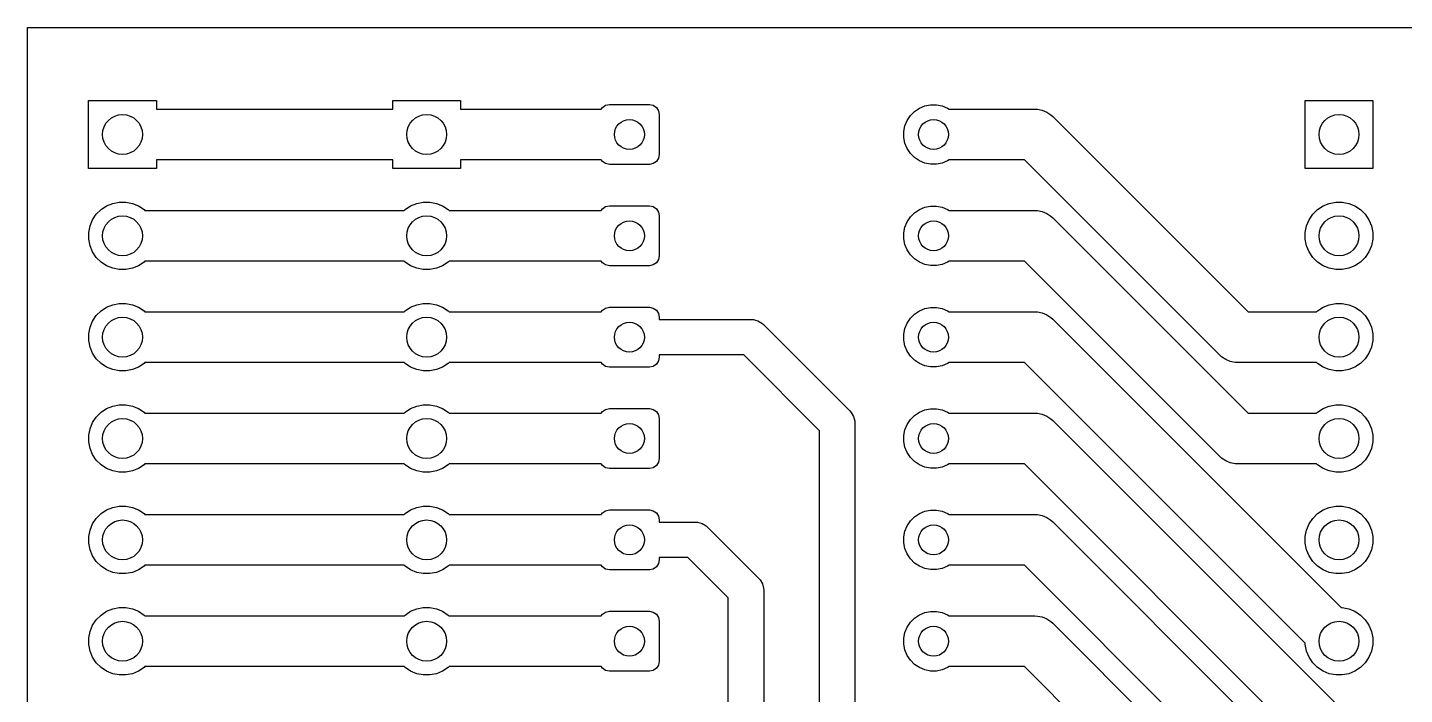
# Model space of a CAD drawing. Extents: x 71.5 to 140.5, y -85 to -49.
# Drawn here: x 71.5 to 106, y -65.71 to -49 of the extents above; entities that cross this region are included whole.
import ezdxf

# ---------------------------------------------------------------- set-up
doc = ezdxf.new("R2010")
doc.units = 0
doc.layers.add('BLACK', color=7, linetype='CONTINUOUS')

msp = doc.modelspace()

# ---------------------------------------------------------------- linework, layer by layer
at = {"layer": 'BLACK', "linetype": 'CONTINUOUS'}
for p, q in [((71.5, -49), (140.5, -49)), ((71.5, -85), (71.5, -49)), ((73.03, -52.53), (73.03, -50.83)), ((73.03, -50.83), (74.73, -50.83)), ((74.73, -50.83), (74.73, -51.045)), ((74.73, -51.045), (80.65, -51.045)), ((80.65, -51.045), (80.65, -50.83)), ((80.65, -50.83), (82.35, -50.83)), ((82.35, -50.83), (82.35, -51.045)), ((82.35, -51.045), (85.87531, -51.045)), ((85.87531, -51.045), (85.903224, -51.003224)), ((85.903224, -51.003224), (85.98433, -50.94903)), ((85.98433, -50.94903), (86.080002, -50.930001)), ((86.080002, -50.930001), (87.079999, -50.93)), ((87.079999, -50.93), (87.17567, -50.94903)), ((87.17567, -50.94903), (87.256776, -51.003224)), ((87.256776, -51.003224), (87.31097, -51.08433)), ((93.724205, -51.100242), (93.846452, -51.018559)), ((93.846452, -51.018559), (93.982286, -50.962295)), ((93.982286, -50.962295), (94.126487, -50.933611)), ((94.126487, -50.933611), (94.273513, -50.933611)), ((94.273513, -50.933611), (94.417714, -50.962295)), ((94.417714, -50.962295), (94.553548, -51.018559)), ((94.553548, -51.018559), (94.59312, -51.045)), ((94.59312, -51.045), (96.74, -51.045)), ((96.74, -51.045), (96.802221, -51.048057)), ((96.802221, -51.048057), (96.802241, -51.048057)), ((96.802241, -51.048057), (96.924331, -51.072343)), ((103.51, -52.53), (103.51, -50.83)), ((103.51, -50.83), (105.21, -50.83)), ((105.21, -50.83), (105.21, -52.53)), ((87.31097, -51.08433), (87.329999, -51.180002)), ((87.329999, -51.180002), (87.33, -52.179999)), ((93.482295, -51.462286), (93.538559, -51.326452)), ((93.538559, -51.326452), (93.620242, -51.204205)), ((93.620242, -51.204205), (93.724205, -51.100242)), ((96.924331, -51.072343), (97.039337, -51.11998)), ((97.039337, -51.11998), (97.14284, -51.189138)), ((97.14284, -51.189138), (97.142849, -51.189147)), ((97.142849, -51.189147), (97.189013, -51.230987)), ((97.189013, -51.230987), (102.083026, -56.125)), ((93.453611, -51.606487), (93.482295, -51.462286)), ((93.453611, -51.753513), (93.453611, -51.606487)), ((93.482295, -51.897714), (93.453611, -51.753513)), ((93.538559, -52.033548), (93.482295, -51.897714)), ((93.620242, -52.155795), (93.538559, -52.033548)), ((80.65, -52.315), (74.73, -52.315)), ((74.73, -52.315), (74.73, -52.53)), ((80.65, -52.53), (80.65, -52.315)), ((85.87531, -52.315), (82.35, -52.315)), ((82.35, -52.315), (82.35, -52.53)), ((85.903224, -52.356776), (85.87531, -52.315)), ((85.98433, -52.41097), (85.903224, -52.356776)), ((86.080001, -52.43), (85.98433, -52.41097)), ((87.079998, -52.429999), (86.080001, -52.43)), ((87.17567, -52.41097), (87.079998, -52.429999)), ((87.256776, -52.356776), (87.17567, -52.41097)), ((87.31097, -52.27567), (87.256776, -52.356776)), ((87.33, -52.179999), (87.31097, -52.27567)), ((93.724205, -52.259758), (93.620242, -52.155795)), ((93.846452, -52.341441), (93.724205, -52.259758)), ((93.982286, -52.397705), (93.846452, -52.341441)), ((94.126487, -52.426389), (93.982286, -52.397705)), ((94.273513, -52.426389), (94.126487, -52.426389)), ((94.417714, -52.397705), (94.273513, -52.426389)), ((94.553548, -52.341441), (94.417714, -52.397705)), ((94.59312, -52.315), (94.553548, -52.341441)), ((96.476974, -52.315), (94.59312, -52.315)), ((101.370987, -57.209013), (96.476974, -52.315)), ((74.73, -52.53), (73.03, -52.53)), ((82.35, -52.53), (80.65, -52.53)), ((105.21, -52.53), (103.51, -52.53)), ((73.340766, -53.562941), (73.479313, -53.470367)), ((73.479313, -53.470367), (73.633258, -53.406601)), ((73.633258, -53.406601), (73.796685, -53.374093)), ((73.796685, -53.374093), (73.963315, -53.374093)), ((73.963315, -53.374093), (74.126742, -53.406601)), ((74.126742, -53.406601), (74.280687, -53.470367)), ((74.280687, -53.470367), (74.419234, -53.562941)), ((80.960766, -53.562941), (81.099313, -53.470367)), ((81.099313, -53.470367), (81.253258, -53.406601)), ((81.253258, -53.406601), (81.416685, -53.374093)), ((81.416685, -53.374093), (81.583315, -53.374093)), ((81.583315, -53.374093), (81.746742, -53.406601)), ((81.746742, -53.406601), (81.900687, -53.470367)), ((81.900687, -53.470367), (82.039234, -53.562941)), ((85.98433, -53.48903), (86.080002, -53.470001)), ((86.080002, -53.470001), (87.079999, -53.47)), ((87.079999, -53.47), (87.17567, -53.48903)), ((93.982286, -53.502295), (94.126487, -53.473611)), ((94.126487, -53.473611), (94.273513, -53.473611)), ((94.273513, -53.473611), (94.417714, -53.502295)), ((103.820766, -53.562941), (103.959313, -53.470367)), ((103.959313, -53.470367), (104.113258, -53.406601)), ((104.113258, -53.406601), (104.276685, -53.374093)), ((104.276685, -53.374093), (104.443315, -53.374093)), ((104.443315, -53.374093), (104.606742, -53.406601)), ((104.606742, -53.406601), (104.760687, -53.470367)), ((104.760687, -53.470367), (104.899234, -53.562941)), ((73.066601, -53.973258), (73.130367, -53.819313)), ((73.130367, -53.819313), (73.222941, -53.680766)), ((73.222941, -53.680766), (73.340766, -53.562941)), ((74.419234, -53.562941), (74.441293, -53.585)), ((74.441293, -53.585), (80.938707, -53.585)), ((80.938707, -53.585), (80.960766, -53.562941)), ((82.039234, -53.562941), (82.061293, -53.585)), ((82.061293, -53.585), (85.87531, -53.585)), ((85.87531, -53.585), (85.903224, -53.543224)), ((85.903224, -53.543224), (85.98433, -53.48903)), ((87.17567, -53.48903), (87.256776, -53.543224)), ((87.256776, -53.543224), (87.31097, -53.62433)), ((87.31097, -53.62433), (87.329999, -53.720002)), ((87.329999, -53.720002), (87.33, -54.719999)), ((93.538559, -53.866452), (93.620242, -53.744205)), ((93.620242, -53.744205), (93.724205, -53.640242)), ((93.724205, -53.640242), (93.846452, -53.558559)), ((93.846452, -53.558559), (93.982286, -53.502295)), ((94.417714, -53.502295), (94.553548, -53.558559)), ((94.553548, -53.558559), (94.59312, -53.585)), ((94.59312, -53.585), (96.74, -53.585)), ((96.74, -53.585), (96.802221, -53.588057)), ((96.802221, -53.588057), (96.802241, -53.588057)), ((96.802241, -53.588057), (96.924331, -53.612343)), ((96.924331, -53.612343), (97.039337, -53.65998)), ((97.039337, -53.65998), (97.14284, -53.729138)), ((97.14284, -53.729138), (97.142849, -53.729147)), ((97.142849, -53.729147), (97.189013, -53.770987)), ((97.189013, -53.770987), (102.083026, -58.665)), ((103.546601, -53.973258), (103.610367, -53.819313)), ((103.610367, -53.819313), (103.702941, -53.680766)), ((103.702941, -53.680766), (103.820766, -53.562941)), ((104.899234, -53.562941), (105.017059, -53.680766)), ((105.017059, -53.680766), (105.109633, -53.819313)), ((105.109633, -53.819313), (105.173399, -53.973258)), ((73.034093, -54.136685), (73.066601, -53.973258)), ((73.034093, -54.303315), (73.034093, -54.136685)), ((93.453611, -54.146487), (93.482295, -54.002286)), ((93.453611, -54.293513), (93.453611, -54.146487)), ((93.482295, -54.002286), (93.538559, -53.866452)), ((103.514093, -54.136685), (103.546601, -53.973258)), ((103.514093, -54.303315), (103.514093, -54.136685)), ((105.173399, -53.973258), (105.205907, -54.136685)), ((105.205907, -54.136685), (105.205907, -54.303315)), ((73.066601, -54.466742), (73.034093, -54.303315)), ((73.130367, -54.620687), (73.066601, -54.466742)), ((93.482295, -54.437714), (93.453611, -54.293513)), ((93.538559, -54.573548), (93.482295, -54.437714)), ((103.546601, -54.466742), (103.514093, -54.303315)), ((103.610367, -54.620687), (103.546601, -54.466742)), ((105.173399, -54.466742), (105.109633, -54.620687)), ((105.205907, -54.303315), (105.173399, -54.466742)), ((73.222941, -54.759234), (73.130367, -54.620687)), ((73.340766, -54.877059), (73.222941, -54.759234)), ((74.441293, -54.855), (74.419234, -54.877059)), ((80.938707, -54.855), (74.441293, -54.855)), ((80.960766, -54.877059), (80.938707, -54.855)), ((82.061293, -54.855), (82.039234, -54.877059)), ((85.87531, -54.855), (82.061293, -54.855)), ((85.903224, -54.896776), (85.87531, -54.855)), ((87.31097, -54.81567), (87.256776, -54.896776)), ((87.33, -54.719999), (87.31097, -54.81567)), ((93.620242, -54.695795), (93.538559, -54.573548)), ((93.724205, -54.799758), (93.620242, -54.695795)), ((93.846452, -54.881441), (93.724205, -54.799758)), ((94.59312, -54.855), (94.553548, -54.881441)), ((96.476974, -54.855), (94.59312, -54.855)), ((101.370987, -59.749013), (96.476974, -54.855)), ((103.702941, -54.759234), (103.610367, -54.620687)), ((103.820766, -54.877059), (103.702941, -54.759234)), ((105.017059, -54.759234), (104.899234, -54.877059)), ((105.109633, -54.620687), (105.017059, -54.759234)), ((73.479313, -54.969633), (73.340766, -54.877059)), ((73.633258, -55.033399), (73.479313, -54.969633)), ((73.796685, -55.065907), (73.633258, -55.033399)), ((73.963315, -55.065907), (73.796685, -55.065907)), ((74.126742, -55.033399), (73.963315, -55.065907)), ((74.280687, -54.969633), (74.126742, -55.033399)), ((74.419234, -54.877059), (74.280687, -54.969633)), ((81.099313, -54.969633), (80.960766, -54.877059)), ((81.253258, -55.033399), (81.099313, -54.969633)), ((81.416685, -55.065907), (81.253258, -55.033399)), ((81.583315, -55.065907), (81.416685, -55.065907)), ((81.746742, -55.033399), (81.583315, -55.065907)), ((81.900687, -54.969633), (81.746742, -55.033399)), ((82.039234, -54.877059), (81.900687, -54.969633)), ((85.98433, -54.95097), (85.903224, -54.896776)), ((86.080001, -54.97), (85.98433, -54.95097)), ((87.079998, -54.969999), (86.080001, -54.97)), ((87.17567, -54.95097), (87.079998, -54.969999)), ((87.256776, -54.896776), (87.17567, -54.95097)), ((93.982286, -54.937705), (93.846452, -54.881441)), ((94.126487, -54.966389), (93.982286, -54.937705)), ((94.273513, -54.966389), (94.126487, -54.966389)), ((94.417714, -54.937705), (94.273513, -54.966389)), ((94.553548, -54.881441), (94.417714, -54.937705)), ((103.959313, -54.969633), (103.820766, -54.877059)), ((104.113258, -55.033399), (103.959313, -54.969633)), ((104.276685, -55.065907), (104.113258, -55.033399)), ((104.443315, -55.065907), (104.276685, -55.065907)), ((104.606742, -55.033399), (104.443315, -55.065907)), ((104.760687, -54.969633), (104.606742, -55.033399)), ((104.899234, -54.877059), (104.760687, -54.969633)), ((73.130367, -56.359313), (73.222941, -56.220766)), ((73.222941, -56.220766), (73.340766, -56.102941)), ((73.340766, -56.102941), (73.479313, -56.010367)), ((73.479313, -56.010367), (73.633258, -55.946601)), ((73.633258, -55.946601), (73.796685, -55.914093)), ((73.796685, -55.914093), (73.963315, -55.914093)), ((73.963315, -55.914093), (74.126742, -55.946601)), ((74.126742, -55.946601), (74.280687, -56.010367)), ((74.280687, -56.010367), (74.419234, -56.102941)), ((74.419234, -56.102941), (74.441293, -56.125)), ((74.441293, -56.125), (80.938707, -56.125)), ((80.938707, -56.125), (80.960766, -56.102941)), ((80.960766, -56.102941), (81.099313, -56.010367)), ((81.099313, -56.010367), (81.253258, -55.946601)), ((81.253258, -55.946601), (81.416685, -55.914093)), ((81.416685, -55.914093), (81.583315, -55.914093)), ((81.583315, -55.914093), (81.746742, -55.946601)), ((81.746742, -55.946601), (81.900687, -56.010367)), ((81.900687, -56.010367), (82.039234, -56.102941)), ((82.039234, -56.102941), (82.061293, -56.125)), ((82.061293, -56.125), (85.87531, -56.125)), ((85.87531, -56.125), (85.903224, -56.083224)), ((85.903224, -56.083224), (85.98433, -56.02903)), ((85.98433, -56.02903), (86.080002, -56.010001)), ((86.080002, -56.010001), (87.079999, -56.01)), ((87.079999, -56.01), (87.17567, -56.02903)), ((87.17567, -56.02903), (87.256776, -56.083224)), ((87.256776, -56.083224), (87.31097, -56.16433)), ((87.31097, -56.16433), (87.329999, -56.260002)), ((93.620242, -56.284205), (93.724205, -56.180242)), ((93.724205, -56.180242), (93.846452, -56.098559)), ((93.846452, -56.098559), (93.982286, -56.042295)), ((93.982286, -56.042295), (94.126487, -56.013611)), ((94.126487, -56.013611), (94.273513, -56.013611)), ((94.273513, -56.013611), (94.417714, -56.042295)), ((94.417714, -56.042295), (94.553548, -56.098559)), ((94.553548, -56.098559), (94.59312, -56.125)), ((94.59312, -56.125), (96.74, -56.125)), ((96.74, -56.125), (96.802221, -56.128057)), ((96.802221, -56.128057), (96.802241, -56.128057)), ((96.802241, -56.128057), (96.924331, -56.152343)), ((96.924331, -56.152343), (97.039337, -56.19998)), ((97.039337, -56.19998), (97.14284, -56.269138)), ((102.083026, -56.125), (103.798707, -56.125)), ((103.798707, -56.125), (103.820766, -56.102941)), ((103.820766, -56.102941), (103.959313, -56.010367)), ((103.959313, -56.010367), (104.113258, -55.946601)), ((104.113258, -55.946601), (104.276685, -55.914093)), ((104.276685, -55.914093), (104.443315, -55.914093)), ((104.443315, -55.914093), (104.606742, -55.946601)), ((104.606742, -55.946601), (104.760687, -56.010367)), ((104.760687, -56.010367), (104.899234, -56.102941)), ((104.899234, -56.102941), (105.017059, -56.220766)), ((105.017059, -56.220766), (105.109633, -56.359313)), ((73.034093, -56.676685), (73.066601, -56.513258)), ((73.066601, -56.513258), (73.130367, -56.359313)), ((87.329999, -56.260002), (87.329999, -56.3155)), ((87.329999, -56.3155), (89.628, -56.3155)), ((89.628, -56.3155), (89.686019, -56.319303)), ((89.686019, -56.319303), (89.68602, -56.319303)), ((89.68602, -56.319303), (89.742061, -56.334319)), ((89.742061, -56.334319), (89.798103, -56.349336)), ((89.798103, -56.349336), (89.898594, -56.407354)), ((89.898594, -56.407354), (89.898602, -56.407362)), ((89.898602, -56.407362), (89.942309, -56.445691)), ((89.942309, -56.445691), (92.101309, -58.604691)), ((93.453611, -56.686487), (93.482295, -56.542286)), ((93.482295, -56.542286), (93.538559, -56.406452)), ((93.538559, -56.406452), (93.620242, -56.284205)), ((97.14284, -56.269138), (97.142849, -56.269147)), ((97.142849, -56.269147), (97.189013, -56.310987)), ((97.189013, -56.310987), (104.412119, -63.534093)), ((105.109633, -56.359313), (105.173399, -56.513258)), ((105.173399, -56.513258), (105.205907, -56.676685)), ((73.034093, -56.843315), (73.034093, -56.676685)), ((73.066601, -57.006742), (73.034093, -56.843315)), ((93.453611, -56.833513), (93.453611, -56.686487)), ((93.482295, -56.977714), (93.453611, -56.833513)), ((105.205907, -56.843315), (105.173399, -57.006742)), ((105.205907, -56.676685), (105.205907, -56.843315)), ((73.130367, -57.160687), (73.066601, -57.006742)), ((73.222941, -57.299234), (73.130367, -57.160687)), ((87.33, -57.259999), (87.31097, -57.35567)), ((89.443882, -57.2045), (87.33, -57.2045)), ((87.33, -57.2045), (87.33, -57.259999)), ((91.3425, -59.103118), (89.443882, -57.2045)), ((93.538559, -57.113548), (93.482295, -56.977714)), ((93.620242, -57.235795), (93.538559, -57.113548)), ((93.724205, -57.339758), (93.620242, -57.235795)), ((101.41715, -57.250852), (101.370987, -57.209013)), ((101.41716, -57.250862), (101.41715, -57.250852)), ((101.520663, -57.32002), (101.41716, -57.250862)), ((105.109633, -57.160687), (105.017059, -57.299234)), ((105.173399, -57.006742), (105.109633, -57.160687)), ((73.340766, -57.417059), (73.222941, -57.299234)), ((73.479313, -57.509633), (73.340766, -57.417059)), ((73.633258, -57.573399), (73.479313, -57.509633)), ((73.796685, -57.605907), (73.633258, -57.573399)), ((73.963315, -57.605907), (73.796685, -57.605907)), ((74.126742, -57.573399), (73.963315, -57.605907)), ((74.280687, -57.509633), (74.126742, -57.573399)), ((74.419234, -57.417059), (74.280687, -57.509633)), ((74.441293, -57.395), (74.419234, -57.417059)), ((80.938707, -57.395), (74.441293, -57.395)), ((80.960766, -57.417059), (80.938707, -57.395)), ((81.099313, -57.509633), (80.960766, -57.417059)), ((81.253258, -57.573399), (81.099313, -57.509633)), ((81.416685, -57.605907), (81.253258, -57.573399)), ((81.583315, -57.605907), (81.416685, -57.605907)), ((81.746742, -57.573399), (81.583315, -57.605907)), ((81.900687, -57.509633), (81.746742, -57.573399)), ((82.039234, -57.417059), (81.900687, -57.509633)), ((82.061293, -57.395), (82.039234, -57.417059)), ((85.87531, -57.395), (82.061293, -57.395)), ((85.903224, -57.436776), (85.87531, -57.395)), ((85.98433, -57.49097), (85.903224, -57.436776)), ((86.080001, -57.51), (85.98433, -57.49097)), ((87.079998, -57.509999), (86.080001, -57.51)), ((87.17567, -57.49097), (87.079998, -57.509999)), ((87.256776, -57.436776), (87.17567, -57.49097)), ((87.31097, -57.35567), (87.256776, -57.436776)), ((93.846452, -57.421441), (93.724205, -57.339758)), ((93.982286, -57.477705), (93.846452, -57.421441)), ((94.126487, -57.506389), (93.982286, -57.477705)), ((94.273513, -57.506389), (94.126487, -57.506389)), ((94.417714, -57.477705), (94.273513, -57.506389)), ((94.553548, -57.421441), (94.417714, -57.477705)), ((94.59312, -57.395), (94.553548, -57.421441)), ((96.476974, -57.395), (94.59312, -57.395)), ((103.514093, -64.432119), (96.476974, -57.395)), ((101.635669, -57.367657), (101.520663, -57.32002)), ((101.757759, -57.391943), (101.635669, -57.367657)), ((101.757779, -57.391943), (101.757759, -57.391943)), ((101.82, -57.395), (101.757779, -57.391943)), ((103.798707, -57.395), (101.82, -57.395)), ((103.820766, -57.417059), (103.798707, -57.395)), ((103.959313, -57.509633), (103.820766, -57.417059)), ((104.113258, -57.573399), (103.959313, -57.509633)), ((104.276685, -57.605907), (104.113258, -57.573399)), ((104.443315, -57.605907), (104.276685, -57.605907)), ((104.606742, -57.573399), (104.443315, -57.605907)), ((104.760687, -57.509633), (104.606742, -57.573399)), ((104.899234, -57.417059), (104.760687, -57.509633)), ((105.017059, -57.299234), (104.899234, -57.417059)), ((73.222941, -58.760766), (73.340766, -58.642941)), ((73.340766, -58.642941), (73.479313, -58.550367)), ((73.479313, -58.550367), (73.633258, -58.486601)), ((73.633258, -58.486601), (73.796685, -58.454093)), ((73.796685, -58.454093), (73.963315, -58.454093)), ((73.963315, -58.454093), (74.126742, -58.486601)), ((74.126742, -58.486601), (74.280687, -58.550367)), ((74.280687, -58.550367), (74.419234, -58.642941)), ((74.419234, -58.642941), (74.441293, -58.665)), ((80.938707, -58.665), (80.960766, -58.642941)), ((80.960766, -58.642941), (81.099313, -58.550367)), ((81.099313, -58.550367), (81.253258, -58.486601)), ((81.253258, -58.486601), (81.416685, -58.454093)), ((81.416685, -58.454093), (81.583315, -58.454093)), ((81.583315, -58.454093), (81.746742, -58.486601)), ((81.746742, -58.486601), (81.900687, -58.550367)), ((81.900687, -58.550367), (82.039234, -58.642941)), ((82.039234, -58.642941), (82.061293, -58.665)), ((85.87531, -58.665), (85.903224, -58.623224)), ((85.903224, -58.623224), (85.98433, -58.56903)), ((85.98433, -58.56903), (86.080002, -58.550001)), ((86.080002, -58.550001), (87.079999, -58.55)), ((87.079999, -58.55), (87.17567, -58.56903)), ((87.17567, -58.56903), (87.256776, -58.623224)), ((87.256776, -58.623224), (87.31097, -58.70433)), ((92.101309, -58.604691), (92.139637, -58.648397)), ((92.139637, -58.648397), (92.139646, -58.648406)), ((92.139646, -58.648406), (92.197664, -58.748897)), ((93.724205, -58.720242), (93.846452, -58.638559)), ((93.846452, -58.638559), (93.982286, -58.582295)), ((93.982286, -58.582295), (94.126487, -58.553611)), ((94.126487, -58.553611), (94.273513, -58.553611)), ((94.273513, -58.553611), (94.417714, -58.582295)), ((94.417714, -58.582295), (94.553548, -58.638559)), ((94.553548, -58.638559), (94.59312, -58.665)), ((103.798707, -58.665), (103.820766, -58.642941)), ((103.820766, -58.642941), (103.959313, -58.550367)), ((103.959313, -58.550367), (104.113258, -58.486601)), ((104.113258, -58.486601), (104.276685, -58.454093)), ((104.276685, -58.454093), (104.443315, -58.454093)), ((104.443315, -58.454093), (104.606742, -58.486601)), ((104.606742, -58.486601), (104.760687, -58.550367)), ((104.760687, -58.550367), (104.899234, -58.642941)), ((104.899234, -58.642941), (105.017059, -58.760766)), ((73.066601, -59.053258), (73.130367, -58.899313)), ((73.130367, -58.899313), (73.222941, -58.760766)), ((74.441293, -58.665), (80.938707, -58.665)), ((82.061293, -58.665), (85.87531, -58.665)), ((87.31097, -58.70433), (87.329999, -58.800002)), ((87.329999, -58.800002), (87.33, -59.799999)), ((92.197664, -58.748897), (92.227697, -58.860981)), ((92.227697, -58.860981), (92.2315, -58.919)), ((92.2315, -58.919), (92.2315, -75.048)), ((93.482295, -59.082286), (93.538559, -58.946452)), ((93.538559, -58.946452), (93.620242, -58.824205)), ((93.620242, -58.824205), (93.724205, -58.720242)), ((94.59312, -58.665), (96.74, -58.665)), ((96.74, -58.665), (96.802221, -58.668057)), ((96.802221, -58.668057), (96.802241, -58.668057)), ((96.802241, -58.668057), (96.924331, -58.692343)), ((96.924331, -58.692343), (97.039337, -58.73998)), ((97.039337, -58.73998), (97.14284, -58.809138)), ((97.14284, -58.809138), (97.142849, -58.809147)), ((97.142849, -58.809147), (97.189013, -58.850987)), ((97.189013, -58.850987), (104.412119, -66.074093)), ((102.083026, -58.665), (103.798707, -58.665)), ((105.017059, -58.760766), (105.109633, -58.899313)), ((105.109633, -58.899313), (105.173399, -59.053258)), ((73.034093, -59.216685), (73.066601, -59.053258)), ((73.034093, -59.383315), (73.034093, -59.216685)), ((91.3425, -74.863882), (91.3425, -59.103118)), ((93.453611, -59.226487), (93.482295, -59.082286)), ((93.453611, -59.373513), (93.453611, -59.226487)), ((105.173399, -59.053258), (105.205907, -59.216685)), ((105.205907, -59.216685), (105.205907, -59.383315)), ((73.066601, -59.546742), (73.034093, -59.383315)), ((73.130367, -59.700687), (73.066601, -59.546742)), ((93.482295, -59.517714), (93.453611, -59.373513)), ((93.538559, -59.653548), (93.482295, -59.517714)), ((93.620242, -59.775795), (93.538559, -59.653548)), ((105.173399, -59.546742), (105.109633, -59.700687)), ((105.205907, -59.383315), (105.173399, -59.546742)), ((73.222941, -59.839234), (73.130367, -59.700687)), ((73.340766, -59.957059), (73.222941, -59.839234)), ((73.479313, -60.049633), (73.340766, -59.957059)), ((74.419234, -59.957059), (74.280687, -60.049633)), ((74.441293, -59.935), (74.419234, -59.957059)), ((80.938707, -59.935), (74.441293, -59.935)), ((80.960766, -59.957059), (80.938707, -59.935)), ((81.099313, -60.049633), (80.960766, -59.957059)), ((82.039234, -59.957059), (81.900687, -60.049633)), ((82.061293, -59.935), (82.039234, -59.957059)), ((85.87531, -59.935), (82.061293, -59.935)), ((85.903224, -59.976776), (85.87531, -59.935)), ((85.98433, -60.03097), (85.903224, -59.976776)), ((87.256776, -59.976776), (87.17567, -60.03097)), ((87.31097, -59.89567), (87.256776, -59.976776)), ((87.33, -59.799999), (87.31097, -59.89567)), ((93.724205, -59.879758), (93.620242, -59.775795)), ((93.846452, -59.961441), (93.724205, -59.879758)), ((93.982286, -60.017705), (93.846452, -59.961441)), ((94.126487, -60.046389), (93.982286, -60.017705)), ((94.417714, -60.017705), (94.273513, -60.046389)), ((94.553548, -59.961441), (94.417714, -60.017705)), ((94.59312, -59.935), (94.553548, -59.961441)), ((96.476974, -59.935), (94.59312, -59.935)), ((103.514093, -66.972119), (96.476974, -59.935)), ((101.41715, -59.790852), (101.370987, -59.749013)), ((101.41716, -59.790862), (101.41715, -59.790852)), ((101.520663, -59.86002), (101.41716, -59.790862)), ((101.635669, -59.907657), (101.520663, -59.86002)), ((101.757759, -59.931943), (101.635669, -59.907657)), ((101.757779, -59.931943), (101.757759, -59.931943)), ((101.82, -59.935), (101.757779, -59.931943)), ((103.798707, -59.935), (101.82, -59.935)), ((103.820766, -59.957059), (103.798707, -59.935)), ((103.959313, -60.049633), (103.820766, -59.957059)), ((104.899234, -59.957059), (104.760687, -60.049633)), ((105.017059, -59.839234), (104.899234, -59.957059)), ((105.109633, -59.700687), (105.017059, -59.839234)), ((73.633258, -60.113399), (73.479313, -60.049633)), ((73.796685, -60.145907), (73.633258, -60.113399)), ((73.963315, -60.145907), (73.796685, -60.145907)), ((74.126742, -60.113399), (73.963315, -60.145907)), ((74.280687, -60.049633), (74.126742, -60.113399)), ((81.253258, -60.113399), (81.099313, -60.049633)), ((81.416685, -60.145907), (81.253258, -60.113399)), ((81.583315, -60.145907), (81.416685, -60.145907)), ((81.746742, -60.113399), (81.583315, -60.145907)), ((81.900687, -60.049633), (81.746742, -60.113399)), ((86.080001, -60.05), (85.98433, -60.03097)), ((87.079998, -60.049999), (86.080001, -60.05)), ((87.17567, -60.03097), (87.079998, -60.049999)), ((94.273513, -60.046389), (94.126487, -60.046389)), ((104.113258, -60.113399), (103.959313, -60.049633)), ((104.276685, -60.145907), (104.113258, -60.113399)), ((104.443315, -60.145907), (104.276685, -60.145907)), ((104.606742, -60.113399), (104.443315, -60.145907)), ((104.760687, -60.049633), (104.606742, -60.113399)), ((73.479313, -61.090367), (73.633258, -61.026601)), ((73.633258, -61.026601), (73.796685, -60.994093)), ((73.796685, -60.994093), (73.963315, -60.994093)), ((73.963315, -60.994093), (74.126742, -61.026601)), ((74.126742, -61.026601), (74.280687, -61.090367)), ((81.099313, -61.090367), (81.253258, -61.026601)), ((81.253258, -61.026601), (81.416685, -60.994093)), ((81.416685, -60.994093), (81.583315, -60.994093)), ((81.583315, -60.994093), (81.746742, -61.026601)), ((81.746742, -61.026601), (81.900687, -61.090367)), ((103.959313, -61.090367), (104.113258, -61.026601)), ((104.113258, -61.026601), (104.276685, -60.994093)), ((104.276685, -60.994093), (104.443315, -60.994093)), ((104.443315, -60.994093), (104.606742, -61.026601)), ((104.606742, -61.026601), (104.760687, -61.090367)), ((73.130367, -61.439313), (73.222941, -61.300766)), ((73.222941, -61.300766), (73.340766, -61.182941)), ((73.340766, -61.182941), (73.479313, -61.090367)), ((74.280687, -61.090367), (74.419234, -61.182941)), ((74.419234, -61.182941), (74.441293, -61.205)), ((74.441293, -61.205), (80.938707, -61.205)), ((80.938707, -61.205), (80.960766, -61.182941)), ((80.960766, -61.182941), (81.099313, -61.090367)), ((81.900687, -61.090367), (82.039234, -61.182941)), ((82.039234, -61.182941), (82.061293, -61.205)), ((82.061293, -61.205), (85.87531, -61.205)), ((85.87531, -61.205), (85.903224, -61.163224)), ((85.903224, -61.163224), (85.98433, -61.10903)), ((85.98433, -61.10903), (86.080002, -61.090001)), ((86.080002, -61.090001), (87.079999, -61.09)), ((87.079999, -61.09), (87.17567, -61.10903)), ((87.17567, -61.10903), (87.256776, -61.163224)), ((87.256776, -61.163224), (87.31097, -61.24433)), ((87.31097, -61.24433), (87.329999, -61.340002)), ((87.329999, -61.340002), (87.329999, -61.3955)), ((87.329999, -61.3955), (88.231, -61.3955)), ((88.231, -61.3955), (88.289019, -61.399303)), ((88.289019, -61.399303), (88.28902, -61.399303)), ((88.28902, -61.399303), (88.345061, -61.414319)), ((93.538559, -61.486452), (93.620242, -61.364205)), ((93.620242, -61.364205), (93.724205, -61.260242)), ((93.724205, -61.260242), (93.846452, -61.178559)), ((93.846452, -61.178559), (93.982286, -61.122295)), ((93.982286, -61.122295), (94.126487, -61.093611)), ((94.126487, -61.093611), (94.273513, -61.093611)), ((94.273513, -61.093611), (94.417714, -61.122295)), ((94.417714, -61.122295), (94.553548, -61.178559)), ((94.553548, -61.178559), (94.59312, -61.205)), ((94.59312, -61.205), (96.74, -61.205)), ((96.74, -61.205), (96.802221, -61.208057)), ((96.802221, -61.208057), (96.802241, -61.208057)), ((96.802241, -61.208057), (96.924331, -61.232343)), ((96.924331, -61.232343), (97.039337, -61.27998)), ((97.039337, -61.27998), (97.14284, -61.349138)), ((97.14284, -61.349138), (97.142849, -61.349147)), ((97.142849, -61.349147), (97.189013, -61.390987)), ((97.189013, -61.390987), (104.412119, -68.614093)), ((103.610367, -61.439313), (103.702941, -61.300766)), ((103.702941, -61.300766), (103.820766, -61.182941)), ((103.820766, -61.182941), (103.959313, -61.090367)), ((104.760687, -61.090367), (104.899234, -61.182941)), ((104.899234, -61.182941), (105.017059, -61.300766)), ((105.017059, -61.300766), (105.109633, -61.439313)), ((73.034093, -61.756685), (73.066601, -61.593258)), ((73.066601, -61.593258), (73.130367, -61.439313)), ((88.345061, -61.414319), (88.401103, -61.429336)), ((88.401103, -61.429336), (88.501594, -61.487354)), ((88.501594, -61.487354), (88.501602, -61.487362)), ((88.501602, -61.487362), (88.545309, -61.525691)), ((88.545309, -61.525691), (89.815309, -62.795691)), ((93.453611, -61.766487), (93.482295, -61.622286)), ((93.482295, -61.622286), (93.538559, -61.486452)), ((103.514093, -61.756685), (103.546601, -61.593258)), ((103.546601, -61.593258), (103.610367, -61.439313)), ((105.109633, -61.439313), (105.173399, -61.593258)), ((105.173399, -61.593258), (105.205907, -61.756685)), ((73.034093, -61.923315), (73.034093, -61.756685)), ((73.066601, -62.086742), (73.034093, -61.923315)), ((73.130367, -62.240687), (73.066601, -62.086742)), ((93.453611, -61.913513), (93.453611, -61.766487)), ((93.482295, -62.057714), (93.453611, -61.913513)), ((93.538559, -62.193548), (93.482295, -62.057714)), ((103.514093, -61.923315), (103.514093, -61.756685)), ((103.546601, -62.086742), (103.514093, -61.923315)), ((103.610367, -62.240687), (103.546601, -62.086742)), ((105.173399, -62.086742), (105.109633, -62.240687)), ((105.205907, -61.923315), (105.173399, -62.086742)), ((105.205907, -61.756685), (105.205907, -61.923315)), ((73.222941, -62.379234), (73.130367, -62.240687)), ((73.340766, -62.497059), (73.222941, -62.379234)), ((87.31097, -62.43567), (87.256776, -62.516776)), ((87.33, -62.339999), (87.31097, -62.43567)), ((88.046882, -62.2845), (87.33, -62.2845)), ((87.33, -62.2845), (87.33, -62.339999)), ((89.0565, -63.294118), (88.046882, -62.2845)), ((93.620242, -62.315795), (93.538559, -62.193548)), ((93.724205, -62.419758), (93.620242, -62.315795)), ((93.846452, -62.501441), (93.724205, -62.419758)), ((103.702941, -62.379234), (103.610367, -62.240687)), ((103.820766, -62.497059), (103.702941, -62.379234)), ((105.017059, -62.379234), (104.899234, -62.497059)), ((105.109633, -62.240687), (105.017059, -62.379234)), ((73.479313, -62.589633), (73.340766, -62.497059)), ((73.633258, -62.653399), (73.479313, -62.589633)), ((73.796685, -62.685907), (73.633258, -62.653399)), ((73.963315, -62.685907), (73.796685, -62.685907)), ((74.126742, -62.653399), (73.963315, -62.685907)), ((74.280687, -62.589633), (74.126742, -62.653399)), ((74.419234, -62.497059), (74.280687, -62.589633)), ((74.441293, -62.475), (74.419234, -62.497059)), ((80.938707, -62.475), (74.441293, -62.475)), ((80.960766, -62.497059), (80.938707, -62.475)), ((81.099313, -62.589633), (80.960766, -62.497059)), ((81.253258, -62.653399), (81.099313, -62.589633)), ((81.416685, -62.685907), (81.253258, -62.653399)), ((81.583315, -62.685907), (81.416685, -62.685907)), ((81.746742, -62.653399), (81.583315, -62.685907)), ((81.900687, -62.589633), (81.746742, -62.653399)), ((82.039234, -62.497059), (81.900687, -62.589633)), ((82.061293, -62.475), (82.039234, -62.497059)), ((85.87531, -62.475), (82.061293, -62.475)), ((85.903224, -62.516776), (85.87531, -62.475)), ((85.98433, -62.57097), (85.903224, -62.516776)), ((86.080001, -62.59), (85.98433, -62.57097)), ((87.079998, -62.589999), (86.080001, -62.59)), ((87.17567, -62.57097), (87.079998, -62.589999)), ((87.256776, -62.516776), (87.17567, -62.57097)), ((93.982286, -62.557705), (93.846452, -62.501441)), ((94.126487, -62.586389), (93.982286, -62.557705)), ((94.273513, -62.586389), (94.126487, -62.586389)), ((94.417714, -62.557705), (94.273513, -62.586389)), ((94.553548, -62.501441), (94.417714, -62.557705)), ((94.59312, -62.475), (94.553548, -62.501441)), ((96.476974, -62.475), (94.59312, -62.475)), ((103.514093, -69.512119), (96.476974, -62.475)), ((103.959313, -62.589633), (103.820766, -62.497059)), ((104.113258, -62.653399), (103.959313, -62.589633)), ((104.276685, -62.685907), (104.113258, -62.653399)), ((104.443315, -62.685907), (104.276685, -62.685907)), ((104.606742, -62.653399), (104.443315, -62.685907)), ((104.760687, -62.589633), (104.606742, -62.653399)), ((104.899234, -62.497059), (104.760687, -62.589633)), ((89.815309, -62.795691), (89.853637, -62.839397)), ((89.853637, -62.839397), (89.853646, -62.839406)), ((89.853646, -62.839406), (89.911664, -62.939897)), ((89.911664, -62.939897), (89.941697, -63.051981)), ((89.941697, -63.051981), (89.9455, -63.11)), ((89.9455, -63.11), (89.9455, -73.143)), ((89.0565, -72.958882), (89.0565, -63.294118)), ((73.222941, -63.840766), (73.340766, -63.722941)), ((73.340766, -63.722941), (73.479313, -63.630367)), ((73.479313, -63.630367), (73.633258, -63.566601)), ((73.633258, -63.566601), (73.796685, -63.534093)), ((73.796685, -63.534093), (73.963315, -63.534093)), ((73.963315, -63.534093), (74.126742, -63.566601)), ((74.126742, -63.566601), (74.280687, -63.630367)), ((74.280687, -63.630367), (74.419234, -63.722941)), ((74.419234, -63.722941), (74.441293, -63.745)), ((74.441293, -63.745), (80.938707, -63.745)), ((80.938707, -63.745), (80.960766, -63.722941)), ((80.960766, -63.722941), (81.099313, -63.630367)), ((81.099313, -63.630367), (81.253258, -63.566601)), ((81.253258, -63.566601), (81.416685, -63.534093)), ((81.416685, -63.534093), (81.583315, -63.534093)), ((81.583315, -63.534093), (81.746742, -63.566601)), ((81.746742, -63.566601), (81.900687, -63.630367)), ((81.900687, -63.630367), (82.039234, -63.722941)), ((82.039234, -63.722941), (82.061293, -63.745)), ((82.061293, -63.745), (85.87531, -63.745)), ((85.87531, -63.745), (85.903224, -63.703224)), ((85.903224, -63.703224), (85.98433, -63.64903)), ((85.98433, -63.64903), (86.080002, -63.630001)), ((86.080002, -63.630001), (87.079999, -63.63)), ((87.079999, -63.63), (87.17567, -63.64903)), ((87.17567, -63.64903), (87.256776, -63.703224)), ((87.256776, -63.703224), (87.31097, -63.78433)), ((87.31097, -63.78433), (87.329999, -63.880002)), ((93.620242, -63.904205), (93.724205, -63.800242)), ((93.724205, -63.800242), (93.846452, -63.718559)), ((93.846452, -63.718559), (93.982286, -63.662295)), ((93.982286, -63.662295), (94.126487, -63.633611)), ((94.126487, -63.633611), (94.273513, -63.633611)), ((94.273513, -63.633611), (94.417714, -63.662295)), ((94.417714, -63.662295), (94.553548, -63.718559)), ((94.553548, -63.718559), (94.59312, -63.745)), ((94.59312, -63.745), (96.74, -63.745)), ((96.74, -63.745), (96.802221, -63.748057)), ((96.802221, -63.748057), (96.802241, -63.748057)), ((96.802241, -63.748057), (96.924331, -63.772343)), ((96.924331, -63.772343), (97.039337, -63.81998)), ((97.039337, -63.81998), (97.14284, -63.889138)), ((104.412119, -63.534093), (104.443315, -63.534093)), ((104.443315, -63.534093), (104.606742, -63.566601)), ((104.606742, -63.566601), (104.760687, -63.630367)), ((104.760687, -63.630367), (104.899234, -63.722941)), ((104.899234, -63.722941), (105.017059, -63.840766)), ((73.034093, -64.296685), (73.066601, -64.133258)), ((73.066601, -64.133258), (73.130367, -63.979313)), ((73.130367, -63.979313), (73.222941, -63.840766)), ((87.329999, -63.880002), (87.33, -64.879999)), ((93.453611, -64.306487), (93.482295, -64.162286)), ((93.482295, -64.162286), (93.538559, -64.026452)), ((93.538559, -64.026452), (93.620242, -63.904205)), ((97.14284, -63.889138), (97.142849, -63.889147)), ((97.142849, -63.889147), (97.189013, -63.930987)), ((97.189013, -63.930987), (104.412119, -71.154093)), ((105.017059, -63.840766), (105.109633, -63.979313)), ((105.109633, -63.979313), (105.173399, -64.133258)), ((105.173399, -64.133258), (105.205907, -64.296685)), ((73.034093, -64.463315), (73.034093, -64.296685)), ((73.066601, -64.626742), (73.034093, -64.463315)), ((93.453611, -64.453513), (93.453611, -64.306487)), ((93.482295, -64.597714), (93.453611, -64.453513)), ((103.514093, -64.463315), (103.514093, -64.432119)), ((103.546601, -64.626742), (103.514093, -64.463315)), ((105.205907, -64.463315), (105.173399, -64.626742)), ((105.205907, -64.296685), (105.205907, -64.463315)), ((73.130367, -64.780687), (73.066601, -64.626742)), ((73.222941, -64.919234), (73.130367, -64.780687)), ((93.538559, -64.733548), (93.482295, -64.597714)), ((93.620242, -64.855795), (93.538559, -64.733548)), ((93.724205, -64.959758), (93.620242, -64.855795)), ((103.610367, -64.780687), (103.546601, -64.626742)), ((103.702941, -64.919234), (103.610367, -64.780687)), ((105.109633, -64.780687), (105.017059, -64.919234)), ((105.173399, -64.626742), (105.109633, -64.780687)), ((73.340766, -65.037059), (73.222941, -64.919234)), ((73.479313, -65.129633), (73.340766, -65.037059)), ((73.633258, -65.193399), (73.479313, -65.129633)), ((73.796685, -65.225907), (73.633258, -65.193399)), ((74.126742, -65.193399), (73.963315, -65.225907)), ((74.280687, -65.129633), (74.126742, -65.193399)), ((74.419234, -65.037059), (74.280687, -65.129633)), ((74.441293, -65.015), (74.419234, -65.037059)), ((80.938707, -65.015), (74.441293, -65.015)), ((80.960766, -65.037059), (80.938707, -65.015)), ((81.099313, -65.129633), (80.960766, -65.037059)), ((81.253258, -65.193399), (81.099313, -65.129633)), ((81.416685, -65.225907), (81.253258, -65.193399)), ((81.746742, -65.193399), (81.583315, -65.225907)), ((81.900687, -65.129633), (81.746742, -65.193399)), ((82.039234, -65.037059), (81.900687, -65.129633)), ((82.061293, -65.015), (82.039234, -65.037059)), ((85.87531, -65.015), (82.061293, -65.015)), ((85.903224, -65.056776), (85.87531, -65.015)), ((85.98433, -65.11097), (85.903224, -65.056776)), ((86.080001, -65.13), (85.98433, -65.11097)), ((87.079998, -65.129999), (86.080001, -65.13)), ((87.17567, -65.11097), (87.079998, -65.129999)), ((87.256776, -65.056776), (87.17567, -65.11097)), ((87.31097, -64.97567), (87.256776, -65.056776)), ((87.33, -64.879999), (87.31097, -64.97567)), ((93.846452, -65.041441), (93.724205, -64.959758)), ((93.982286, -65.097705), (93.846452, -65.041441)), ((94.126487, -65.126389), (93.982286, -65.097705)), ((94.273513, -65.126389), (94.126487, -65.126389)), ((94.417714, -65.097705), (94.273513, -65.126389)), ((94.553548, -65.041441), (94.417714, -65.097705)), ((94.59312, -65.015), (94.553548, -65.041441)), ((96.476974, -65.015), (94.59312, -65.015)), ((103.514093, -72.052119), (96.476974, -65.015)), ((103.820766, -65.037059), (103.702941, -64.919234)), ((103.959313, -65.129633), (103.820766, -65.037059)), ((104.113258, -65.193399), (103.959313, -65.129633)), ((104.276685, -65.225907), (104.113258, -65.193399)), ((104.606742, -65.193399), (104.443315, -65.225907)), ((104.760687, -65.129633), (104.606742, -65.193399)), ((104.899234, -65.037059), (104.760687, -65.129633)), ((105.017059, -64.919234), (104.899234, -65.037059)), ((73.963315, -65.225907), (73.796685, -65.225907)), ((81.583315, -65.225907), (81.416685, -65.225907)), ((104.443315, -65.225907), (104.276685, -65.225907))]:
    msp.add_line(p, q, dxfattribs=at)
at = {"layer": 'BLACK'}
for centre, radius in [((73.88, -51.68), 0.5), ((81.5, -51.68), 0.5), ((86.58, -51.68), 0.375), ((94.2, -51.68), 0.375), ((104.36, -51.68), 0.5), ((73.88, -54.22), 0.5), ((81.5, -54.22), 0.5), ((104.36, -54.22), 0.5), ((86.58, -54.22), 0.375), ((94.2, -54.22), 0.375), ((73.88, -56.76), 0.5), ((81.5, -56.76), 0.5), ((86.58, -56.76), 0.375), ((94.2, -56.76), 0.375), ((104.36, -56.76), 0.5), ((73.88, -59.3), 0.5), ((81.5, -59.3), 0.5), ((86.58, -59.3), 0.375), ((94.2, -59.3), 0.375), ((104.36, -59.3), 0.5), ((73.88, -61.84), 0.5), ((81.5, -61.84), 0.5), ((104.36, -61.84), 0.5), ((86.58, -61.84), 0.375), ((94.2, -61.84), 0.375), ((73.88, -64.38), 0.5), ((81.5, -64.38), 0.5), ((86.58, -64.38), 0.375), ((94.2, -64.38), 0.375), ((104.36, -64.38), 0.5)]:
    msp.add_circle(centre, radius, dxfattribs=at)

doc.saveas('drawing.dxf')
